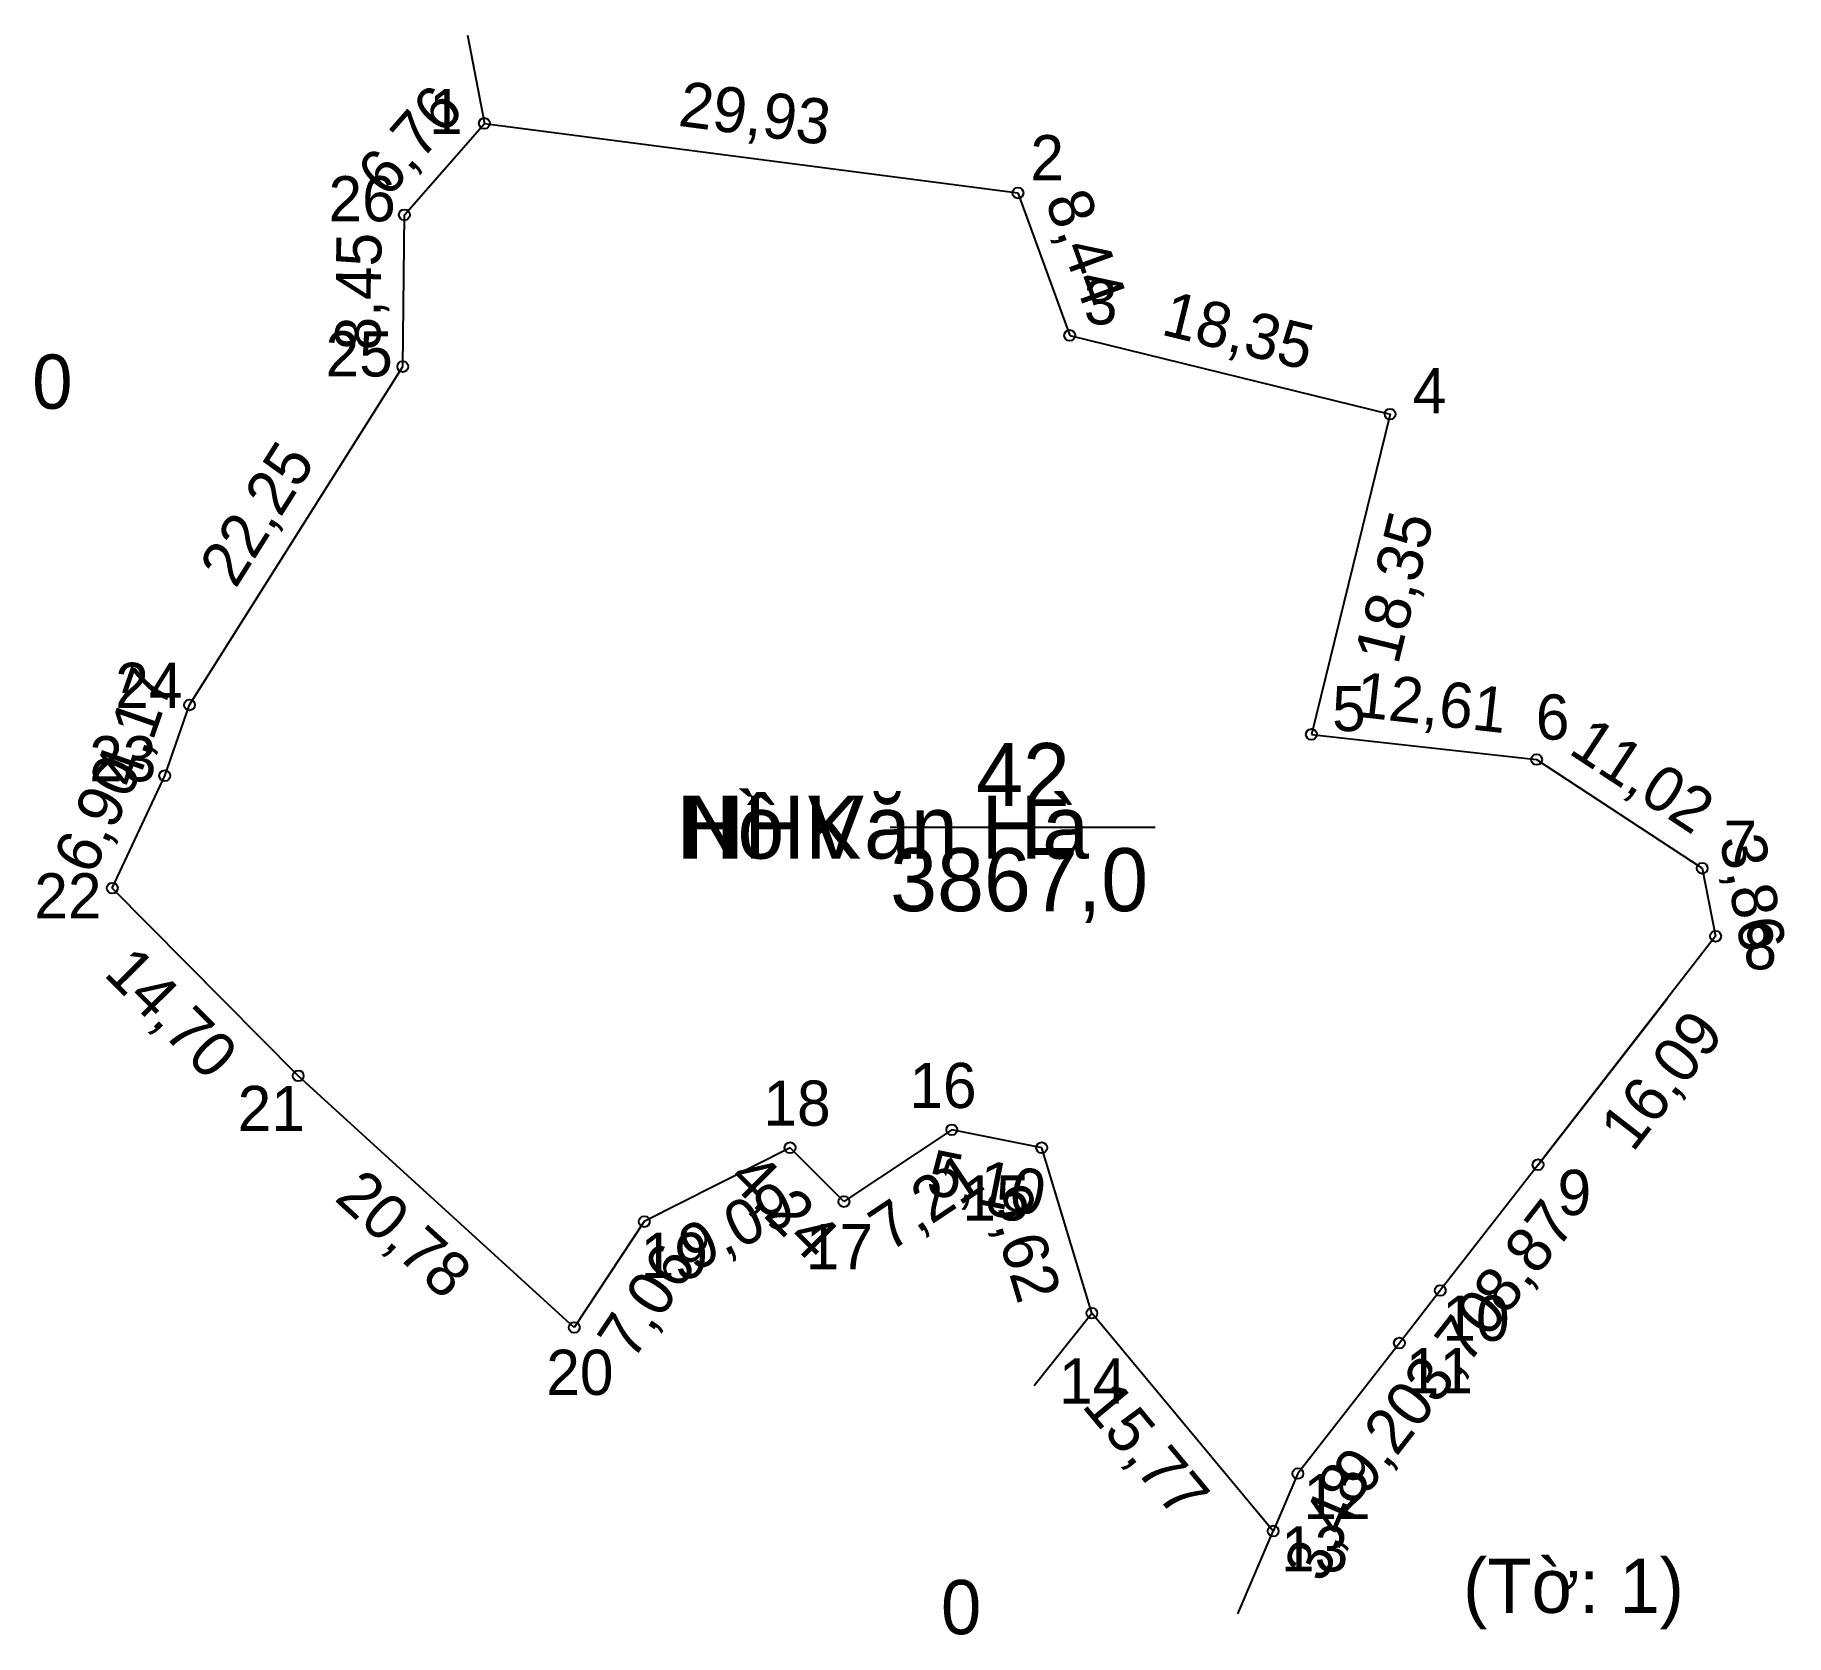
# Model space of a CAD drawing. Extents: x 551400 to 551497.4, y 1822089.9 to 1822178.9.
import ezdxf

# ---------------------------------------------------------------- set-up
doc = ezdxf.new("R2010")
doc.units = 0
for name, color, linetype in [('CanhThua', 7, 'Continuous'), ('ChieuDaiCanhThua', 7, 'Continuous'), ('MocDinhThua', 7, 'Continuous'), ('NhanDiaChinhThua', 7, 'Continuous'), ('NhanTuCan', 7, 'Continuous'), ('RauThua', 7, 'Continuous'), ('SoHieuDinhThua', 7, 'Continuous'), ('TenChuSuDung', 7, 'Continuous')]:
    doc.layers.add(name, color=color, linetype=linetype)

msp = doc.modelspace()

# ---------------------------------------------------------------- linework, layer by layer
at = {"layer": 'CanhThua'}
for p, q in [((551420.55, 1822168.91), (551425, 1822174)), ((551425, 1822174), (551454.68, 1822170.129)), ((551454.68, 1822170.129), (551457.56, 1822162.2)), ((551420.46, 1822160.463), (551420.55, 1822168.91)), ((551457.56, 1822162.2), (551475.38, 1822157.82)), ((551408.597, 1822141.638), (551420.46, 1822160.463)), ((551475.38, 1822157.82), (551471, 1822140)), ((551407.22, 1822137.698), (551408.597, 1822141.638)), ((551471, 1822140), (551483.529, 1822138.6)), ((551483.529, 1822138.6), (551492.739, 1822132.547)), ((551404.301, 1822131.446), (551407.22, 1822137.698)), ((551492.739, 1822132.547), (551493.484, 1822128.764)), ((551414.644, 1822121.001), (551404.301, 1822131.446)), ((551493.484, 1822128.764), (551483.609, 1822116.058)), ((551430, 1822107), (551414.644, 1822121.001)), ((551451, 1822118), (551445, 1822114)), ((551456, 1822117), (551451, 1822118)), ((551442, 1822117), (551433.893, 1822112.889)), ((551445, 1822114), (551442, 1822117)), ((551458.789, 1822107.793), (551456, 1822117)), ((551483.609, 1822116.058), (551478.169, 1822109.058)), ((551433.893, 1822112.889), (551430, 1822107)), ((551478.169, 1822109.058), (551475.897, 1822106.135)), ((551468.878, 1822095.671), (551458.789, 1822107.793)), ((551475.897, 1822106.135), (551470.25, 1822098.87)), ((551470.25, 1822098.87), (551468.878, 1822095.671))]:
    msp.add_line(p, q, dxfattribs=at)
at = {"layer": 'MocDinhThua'}
for centre in [(551425, 1822174), (551454.68, 1822170.129), (551420.55, 1822168.91), (551457.56, 1822162.2), (551420.46, 1822160.463), (551475.38, 1822157.82), (551408.597, 1822141.638), (551471, 1822140), (551483.529, 1822138.6), (551407.22, 1822137.698), (551492.739, 1822132.547), (551404.301, 1822131.446), (551493.484, 1822128.764), (551414.644, 1822121.001), (551451, 1822118), (551442, 1822117), (551456, 1822117), (551483.609, 1822116.058), (551445, 1822114), (551433.893, 1822112.889), (551478.169, 1822109.058), (551458.789, 1822107.793), (551430, 1822107), (551475.897, 1822106.135), (551470.25, 1822098.87), (551468.878, 1822095.671)]:
    msp.add_circle(centre, 0.302, dxfattribs=at)
at = {"layer": 'NhanDiaChinhThua'}
msp.add_line((551447.57, 1822134.84), (551462.32, 1822134.84), dxfattribs=at)
at = {"layer": 'RauThua'}
for p, q in [((551424.055, 1822178.915), (551425, 1822174)), ((551483.609, 1822116.058), (551490.786, 1822125.291)), ((551455.589, 1822103.778), (551458.789, 1822107.793)), ((551466.905, 1822091.071), (551468.878, 1822095.671))]:
    msp.add_line(p, q, dxfattribs=at)

# ---------------------------------------------------------------- texts
at = {"layer": 'ChieuDaiCanhThua'}
for s, rotation, p in [('6,76', 48.83799, (551419.632, 1822169.77)), ('29,93', 352.56917, (551435.726, 1822173.869)), ('8,44', 289.96222, (551456.164, 1822169.725)), ('8,45', 89.38956, (551419.212, 1822161.354)), ('18,35', 346.19094, (551462.572, 1822162.262)), ('22,25', 57.78199, (551411.16, 1822148.063)), ('18,35', 76.19094, (551475.82, 1822143.812)), ('4,17', 70.73587, (551405.621, 1822136.933)), ('12,61', 353.62417, (551473.359, 1822141.001)), ('11,02', 326.68627, (551485.231, 1822138.986)), ('6,90', 64.97257, (551403.212, 1822132.084)), ('3,86', 281.1409, (551493.7, 1822134.172)), ('14,70', 314.71887, (551403.761, 1822126.632)), ('16,09', 52.14594, (551488.876, 1822116.69)), ('7,21', 33.69007, (551447.518, 1822111.146)), ('5,10', 348.69007, (551449.493, 1822114.456)), ('20,78', 317.64267, (551416.593, 1822114.121)), ('4,24', 315, (551438.478, 1822115.189)), ('9,09', 26.88923, (551436.674, 1822110.071)), ('9,62', 286.8527, (551452.822, 1822114.484)), ('8,87', 52.14769, (551481.819, 1822107.609)), ('7,06', 56.53278, (551433.252, 1822105.081)), ('3,70', 52.14266, (551477.965, 1822102.651)), ('15,77', 309.77022, (551458.176, 1822102.635)), ('9,20', 52.14249, (551474.006, 1822097.557)), ('3,48', 66.78628, (551471.714, 1822092.716))]:
    msp.add_text(s, height=2.514, rotation=rotation, dxfattribs=at).set_placement(p)
at = {"layer": 'NhanDiaChinhThua'}
for s, p in [('42', (551452.35, 1822136.009)), ('NHK', (551436.06, 1822133.086)), ('3867,0', (551447.57, 1822130.162))]:
    msp.add_text(s, height=3.5083, dxfattribs=at).set_placement(p)
at = {"layer": 'NhanTuCan'}
for s, height, p in [('0', 3.017, (551399.846, 1822158.12)), ('(Tờ: 1)', 3.0168, (551479.439, 1822091.12)), ('0', 3.017, (551450.396, 1822089.931))]:
    msp.add_text(s, height=height, dxfattribs=at).set_placement(p)
at = {"layer": 'SoHieuDinhThua'}
for s, p in [('1', (551421.92, 1822173.4)), ('2', (551455.37, 1822170.833)), ('26', (551416.328, 1822168.549)), ('3', (551458.343, 1822162.814)), ('25', (551416.166, 1822159.916)), ('4', (551476.64, 1822157.865)), ('24', (551404.465, 1822141.473)), ('5', (551472.155, 1822140.182)), ('6', (551483.486, 1822139.708)), ('23', (551403.018, 1822137.389)), ('7', (551493.929, 1822132.693)), ('22', (551399.964, 1822129.759)), ('8', (551495.031, 1822126.926)), ('16', (551448.639, 1822119.209)), ('21', (551411.274, 1822117.93)), ('18', (551440.521, 1822118.226)), ('15', (551451.583, 1822112.951)), ('9', (551484.695, 1822113.258)), ('17', (551442.879, 1822110.241)), ('19', (551433.691, 1822109.755)), ('10', (551478.286, 1822106.258)), ('20', (551428.442, 1822103.248)), ('11', (551476.252, 1822103.335)), ('14', (551456.962, 1822102.765)), ('12', (551470.556, 1822096.336)), ('13', (551469.315, 1822093.423))]:
    msp.add_text(s, height=2.514, dxfattribs=at).set_placement(p)
at = {"layer": 'TenChuSuDung'}
msp.add_text('Hồ Văn Hà', height=3.5083, dxfattribs=at).set_placement((551435.688, 1822133.086))

doc.saveas('drawing.dxf')
